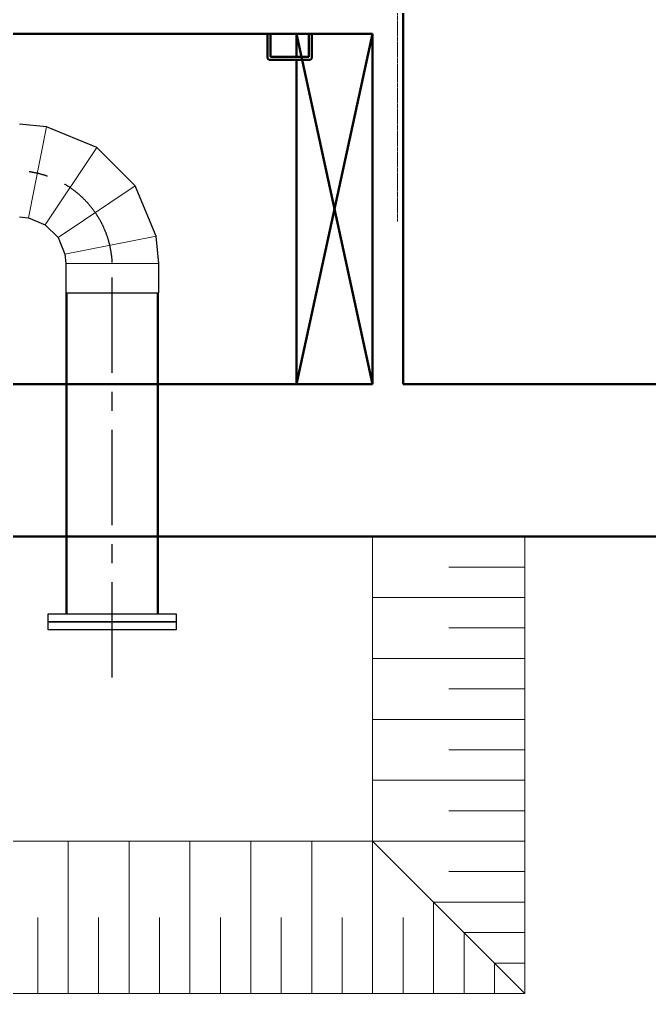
# Model space of a CAD drawing. Header units: inches. Extents: x 0 to 235202, y 0 to 184293.
# Drawn here: x 184018 to 188156, y 111675 to 118070 of the extents above; entities that cross this region are included whole.
import ezdxf
from ezdxf.enums import TextEntityAlignment as Align

# ---------------------------------------------------------------- set-up
doc = ezdxf.new("R2010")
doc.units = ezdxf.units.IN
doc.header["$MEASUREMENT"] = 0
doc.linetypes.add('CENTER', pattern=[2, 1.25, -0.25, 0.25, -0.25])
doc.linetypes.add('HIDDEN', pattern=[0.375, 0.25, -0.125])
for name, color, linetype, lineweight in [('.5', 8, 'Continuous', 0), ('DIM', 251, 'Continuous', 0), ('plan', 8, 'Continuous', 0)]:
    doc.layers.add(name, color=color, linetype=linetype, lineweight=lineweight)
for name, color, linetype in [('2', 2, 'HIDDEN'), ('GRID_TXT45', 4, 'Continuous'), ('M-X-BKGD', 8, 'Continuous'), ('steel elbow 90deg', 3, 'Continuous'), ('WINDOW ELEV', 3, 'Continuous')]:
    doc.layers.add(name, color=color, linetype=linetype)
doc.styles.add('SIMPLEX', font='simplex.shx')

# ---------------------------------------------------------------- blocks, each defined once
blk = doc.blocks.new('FLOOR PLAN REV 2')
at = {"layer": '.5', "color": 8, "linetype": 'CENTER', "ltscale": 10}
blk.add_line((112026.8, 216570.9), (112026.8, 247855.7), dxfattribs=at)
at = {"color": 8, "linetype": 'CENTER', "ltscale": 500}
blk.add_line((110153.1, 213576.6), (110153.1, 216301.8), dxfattribs=at)
at = {"color": 8}
for p, q in [((109733.1, 213942), (109733.1, 213994)), ((109733.1, 213994), (110573.1, 213994)), ((110573.1, 213994), (110573.1, 213942)), ((110573.1, 213942), (109733.1, 213942)), ((109733.1, 213890), (109733.1, 213942)), ((109733.1, 213942), (110573.1, 213942)), ((110573.1, 213942), (110573.1, 213890)), ((110573.1, 213890), (109733.1, 213890))]:
    blk.add_line(p, q, dxfattribs=at)
at = {"color": 8, "linetype": 'CENTER', "ltscale": 500}
blk.add_arc((109519, 216267.3), 635, 3.11252, 87.78198, dxfattribs=at)
at = {"layer": '2', "color": 8}
blk.add_line((109853.1, 216101.7), (110453.1, 216101.9), dxfattribs=at)
at = {"layer": 'DIM', "color": 8}
for p, q in [((109603.1, 216594.4), (109722, 217191.9)), ((109713, 216548.7), (110051.6, 217055.4)), ((109797.1, 216464.5), (110303.8, 216803.1)), ((109797.1, 216464.5), (110303.8, 216803.1)), ((109842.5, 216354.6), (110440.3, 216473.6)), ((109848.4, 216295.2), (110457.9, 216295.2))]:
    blk.add_line(p, q, dxfattribs=at)
at = {"layer": 'DIM', "color": 8, "lineweight": 50}
for p, q in [((109853.1, 213994), (109853.1, 216101.8)), ((110453.1, 213994), (110453.1, 216101.9))]:
    blk.add_line(p, q, dxfattribs=at)
at = {"layer": 'plan', "color": 8, "lineweight": 50}
for p, q in [((112063.1, 215501.8), (112063.1, 218001.8)), ((101471.8, 217801.8), (111863.1, 217801.8)), ((111173.1, 217641.8), (111173.1, 217801.8)), ((111193.1, 217651.8), (111193.1, 217801.8)), ((111363.1, 217651.8), (111363.1, 217801.8)), ((111863.1, 217801.8), (111363.1, 215501.8)), ((111863.1, 215501.8), (111363.1, 217801.8)), ((111443.1, 217651.8), (111443.1, 217801.8)), ((111463.1, 217641.8), (111463.1, 217801.8)), ((111863.1, 215501.8), (111863.1, 217801.8)), ((111183.1, 217631.8), (111453.1, 217631.8)), ((111193.1, 217651.8), (111443.1, 217651.8)), ((111363.1, 215501.8), (111363.1, 217631.8)), ((105650.8, 215501.8), (111863.1, 215501.8)), ((112063.1, 215501.8), (114258.1, 215501.8)), ((117586.9, 214501.8), (105516.6, 214501.8))]:
    blk.add_line(p, q, dxfattribs=at)
at = {"layer": 'plan', "color": 8}
for p, q in [((111863.1, 212501.5), (111863.1, 214501.8)), ((112863.1, 211501.5), (112863.1, 214501.8)), ((112363.1, 214301.5), (112863.1, 214301.5)), ((111863.1, 214101.5), (112863.1, 214101.5)), ((112363.1, 213901.5), (112863.1, 213901.5)), ((111863.1, 213701.5), (112863.1, 213701.5)), ((112363.1, 213501.5), (112863.1, 213501.5)), ((111863.1, 213301.5), (112863.1, 213301.5)), ((112363.1, 213101.5), (112863.1, 213101.5)), ((111863.1, 212901.5), (112863.1, 212901.5)), ((112363.1, 212701.5), (112863.1, 212701.5)), ((111863.1, 212501.5), (105248.2, 212501.5)), ((109863.1, 212501.5), (109863.1, 211501.5)), ((110263.1, 212501.5), (110263.1, 211501.5)), ((110663.1, 212501.5), (110663.1, 211501.5)), ((111063.1, 212501.5), (111063.1, 211501.5)), ((111463.1, 212501.5), (111463.1, 211501.5)), ((111863.1, 212501.5), (112863.1, 211501.5)), ((111863.1, 212501.5), (112863.1, 212501.5)), ((111863.1, 212501.5), (111863.1, 211501.5)), ((112363.1, 212301.5), (112863.1, 212301.5)), ((112263.1, 212101.5), (112863.1, 212101.5)), ((112263.1, 212101.5), (112263.1, 211501.5)), ((109663.1, 212001.5), (109663.1, 211501.5)), ((110063.1, 212001.5), (110063.1, 211501.5)), ((110463.1, 212001.5), (110463.1, 211501.5)), ((110863.1, 212001.5), (110863.1, 211501.5)), ((111263.1, 212001.5), (111263.1, 211501.5)), ((111663.1, 212001.5), (111663.1, 211501.5)), ((112063.1, 212001.5), (112063.1, 211501.5)), ((112463.1, 211901.5), (112863.1, 211901.5)), ((112463.1, 211901.5), (112463.1, 211501.5)), ((112663.1, 211701.5), (112863.1, 211701.5)), ((112663.1, 211701.5), (112663.1, 211501.5)), ((112863.1, 211501.5), (105114, 211501.5))]:
    blk.add_line(p, q, dxfattribs=at)
at = {"layer": 'plan', "color": 8, "lineweight": 50}
for centre, start, end in [((111183.1, 217641.8), 180, 270), ((111453.1, 217641.8), 270, 0)]:
    blk.add_arc(centre, 10, start, end, dxfattribs=at)
at = {"layer": 'steel elbow 90deg', "color": 8}
for p, q in [((109722, 217191.9), (109543.6, 217209.5)), ((110051.6, 217055.4), (109722, 217191.9)), ((110303.8, 216803.1), (110051.6, 217055.4)), ((110440.3, 216473.6), (110303.8, 216803.1)), ((109543.6, 216599.9), (109603.1, 216594.4)), ((109603.1, 216594.4), (109713, 216548.7)), ((109713, 216548.7), (109797.1, 216464.5)), ((110457.9, 216295.2), (110440.3, 216473.6)), ((109797.1, 216464.5), (109842.5, 216354.6)), ((109842.5, 216354.6), (109848.4, 216295.2)), ((109848.4, 216295.2), (109848.4, 216101.8)), ((110457.9, 216101.8), (110457.9, 216295.2)), ((109848.4, 216101.8), (110457.9, 216101.8))]:
    blk.add_line(p, q, dxfattribs=at)
at = {"layer": 'GRID_TXT45', "color": 8, "style": 'SIMPLEX'}
for p in [(53803.1, 233267.6), (53803.1, 227018.5), (53803.1, 220768)]:
    blk.add_attdef('GRD_TXT', text='', height=450, rotation=180, dxfattribs=at).set_placement(p, align=Align.MIDDLE_CENTER)
blk = doc.blocks.new('PLAN REV 1')
at = {"layer": 'WINDOW ELEV', "color": 1}
blk.add_blockref('FLOOR PLAN REV 2', (115854.5, -22751.9), dxfattribs=at)

msp = doc.modelspace()

# ---------------------------------------------------------------- block references
at = {"layer": 'M-X-BKGD', "color": 8}
msp.add_blockref('PLAN REV 1', (-41380, -77074.9), dxfattribs=at)

doc.saveas('drawing.dxf')
